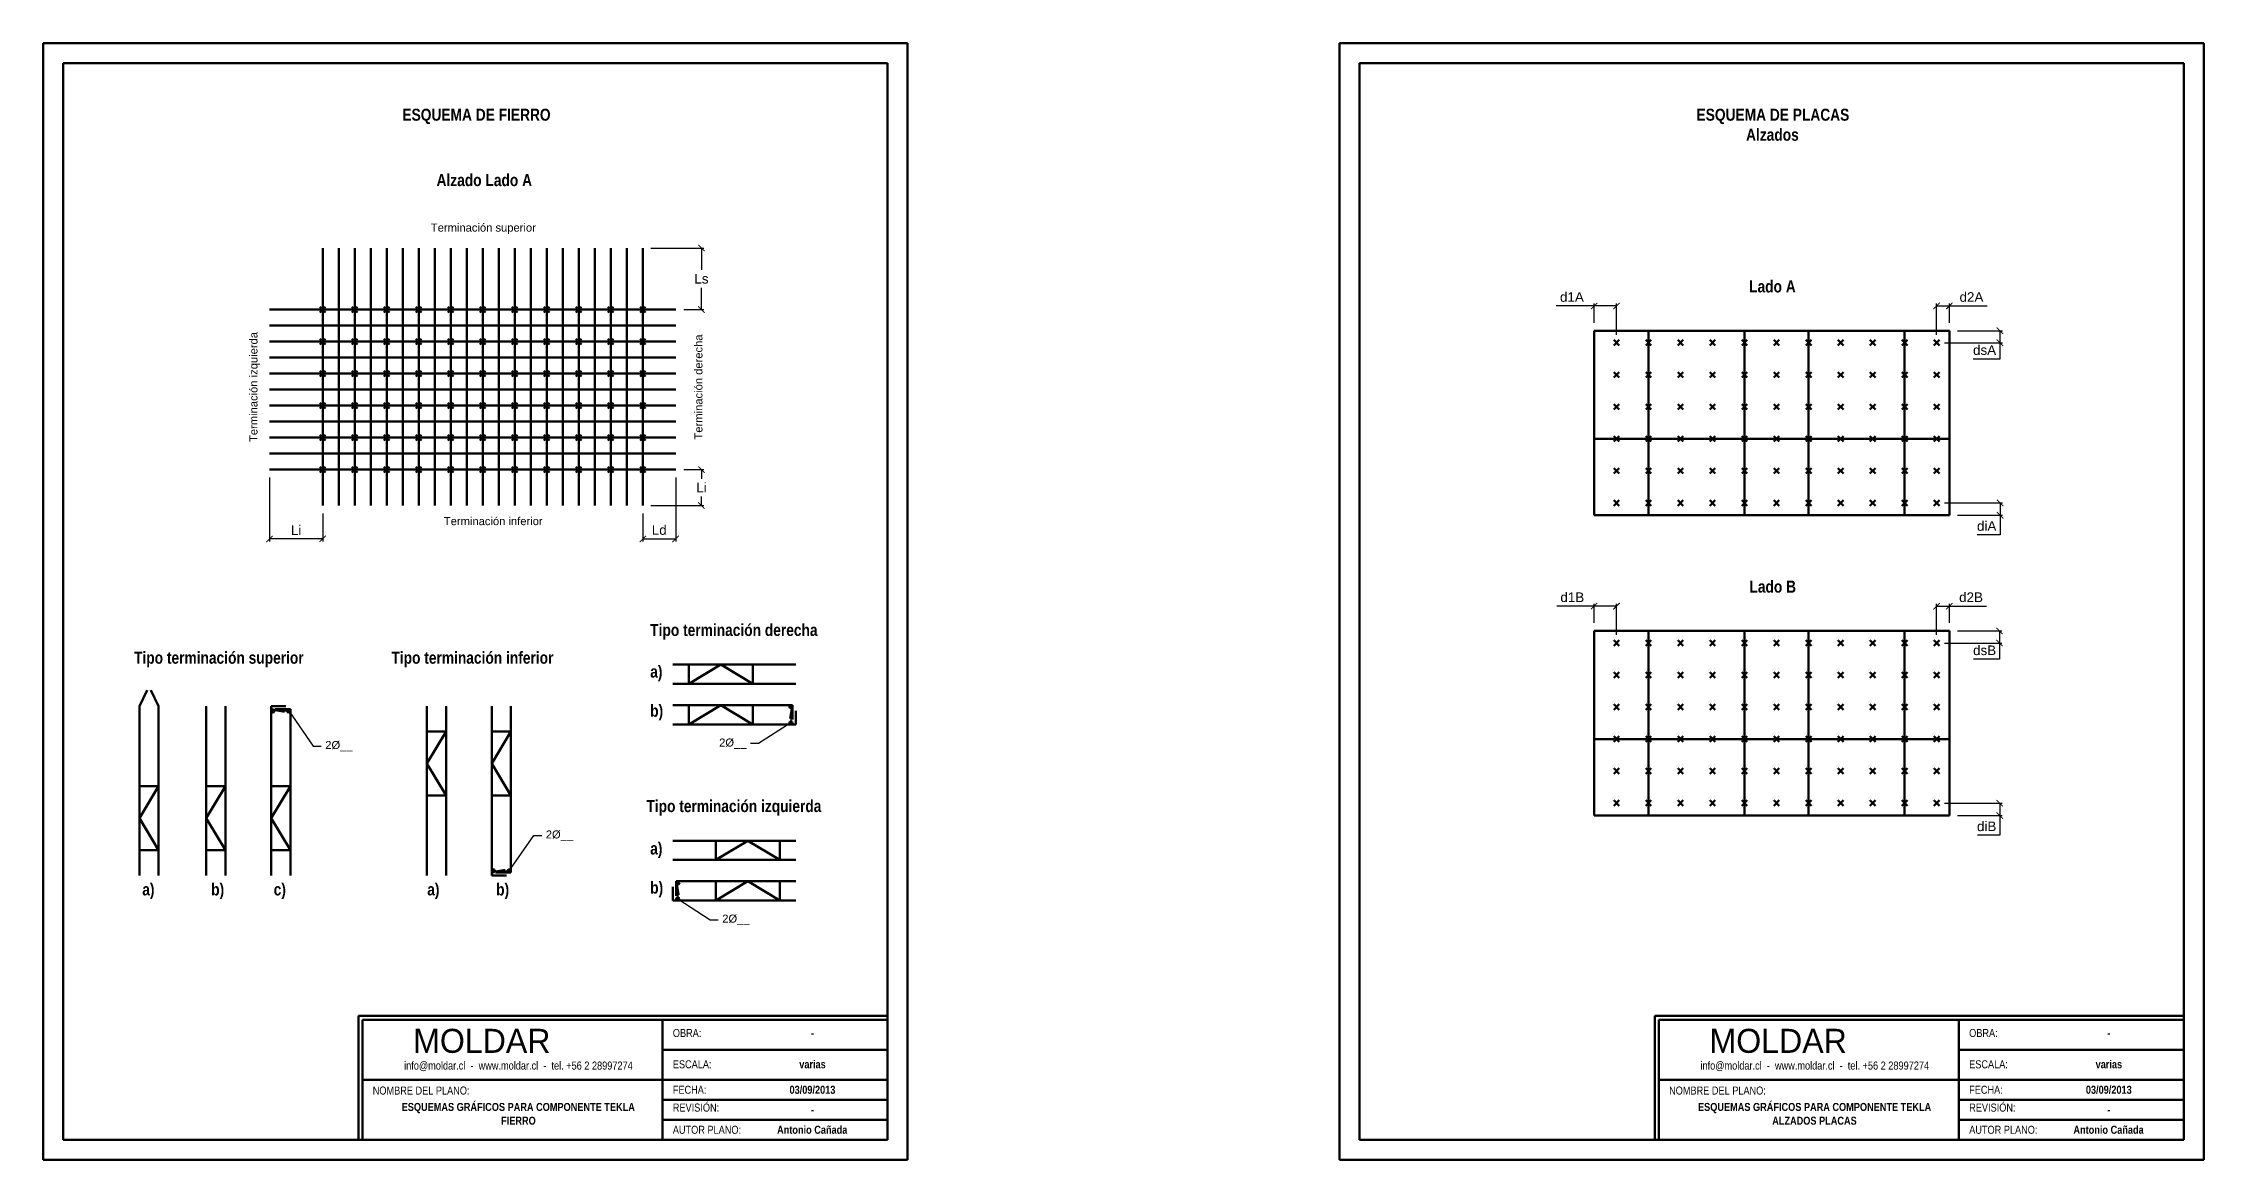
# Model space of a CAD drawing. Header units: millimetres. Extents: x 151209 to 210609, y -6564 to 23880.
# Drawn here: x 151209 to 178209, y 9930 to 23880 of the extents above; entities that cross this region are included whole.
import ezdxf
from ezdxf import colors
from ezdxf.entities.mleader import LeaderData, LeaderLine
from ezdxf.math import Vec2, Vec3

# ---------------------------------------------------------------- set-up
doc = ezdxf.new("R2010")
doc.units = ezdxf.units.MM
doc.header["$MEASUREMENT"] = 0
doc.header["$PDMODE"] = 3
doc.header["$PDSIZE"] = 35
doc.styles.get("Standard").update_dxf_attribs({"font": 'arial.ttf'})
doc.dimstyles.new('Copy of Standard', dxfattribs={"dimtxt": 120, "dimasz": 80, "dimexe": 30, "dimexo": 100, "dimgap": 50, "dimtad": 1, "dimtih": 1, "dimtoh": 1, "dimdec": 0, "dimzin": 0, "dimdsep": 46, "dimtxsty": 'Standard', "dimblk": 'ARCHTICK', "dimcen": 0.09, "dimadec": 0, "dimazin": 0, "dimtfac": 1, "dimtdec": 0, "dimtofl": 0, "dimtmove": 0, "dimatfit": 3, "dimfxl": 1, "dimtolj": 1, "dimtzin": 0, "dimarcsym": 0})

# ---------------------------------------------------------------- blocks, each defined once
blk = doc.blocks.new('Cajetín')
at = {"lineweight": 100}
for p, q in [((-6612, 1550), (-6612, 0)), ((-6612, 1550), (0, 1550)), ((-6562, 1500), (-6562, 0)), ((-6562, 1500), (0, 1500)), ((-2812, 1500), (-2812, 0)), ((-2812, 1125), (0, 1125)), ((-6562, 750), (0, 750)), ((-2812, 500), (0, 500)), ((-2812, 250), (0, 250))]:
    blk.add_line(p, q, dxfattribs=at)
at = {"lineweight": 100, "attachment_point": 1}
for s, width, insert, char_height in [('\\pi634.81;{\\fBlairMdITC TT|b0|i0|c0|p2;MOLDAR}', 3750, (-6562, 1386), 300), ('{\\fArial Narrow|b0|i0|c0|p34;OBRA:}', 686.38, (-2682, 1384), 100), ('\\pi926.62;{\\fArial Narrow|b1|i0|c0|p34;-}', 1884.14, (-1884, 1384), 100), ('\\pi392.05;{\\fArial Narrow|b0|i0|c0|p34;info@moldar.cl  -  www.moldar.cl  -  tel. +56 2 28997274}', 3628.57, (-6432, 977), 100), ('{\\fArial Narrow|b0|i0|c0|p34;ESCALA:}', 686.38, (-2682, 993), 100), ('\\pi392.28;{\\fArial Narrow|b1|i0|c0|p34;varias}', 1109.73, (-1494, 993), 100), ('{\\fArial Narrow|b0|i0|c0|p34;NOMBRE DEL PLANO:}', 3628.57, (-6432, 665), 100), ('{\\fArial Narrow|b0|i0|c0|p34;FECHA:}', 907.81, (-2682, 675), 100), ('\\pi660.21;{\\fArial Narrow|b1|i0|c0|p34;03/09/2013}', 1884.14, (-1884, 675), 100), ('\\pi361.35;{\\fArial Narrow|b1|i0|c0|p34;ESQUEMAS GRÁFICOS PARA COMPONENTE TEKLA}', 3628.57, (-6432, 460), 100), ('{\\fArial Narrow|b0|i0|c0|p34;REVISIÓN:}', 907.81, (-2682, 452), 100), ('\\pi926.62;{\\fArial Narrow|b1|i0|c0|p34;-}', 1884.14, (-1884, 425), 100), ('{\\fArial Narrow|b0|i0|c0|p34;AUTOR PLANO:}', 907.81, (-2682, 175), 100), ('\\pi504.89;{\\fArial Narrow|b1|i0|c0|p34;Antonio Cañada}', 1884.14, (-1884, 175), 100)]:
    blk.add_mtext_dynamic_manual_height_columns(s, width=width, gutter_width=1, heights=[0], dxfattribs=dict(at, insert=insert, char_height=char_height))
blk = doc.blocks.new('_ArchTick')
at = {"color": 0, "linetype": 'ByBlock', "lineweight": 100, "const_width": 0.15}
blk.add_lwpolyline([(-0.5, -0.5), (0.5, 0.5)], dxfattribs=at)
blk = doc.blocks.new('*D10')
at = {"color": 0, "lineweight": -2, "transparency": 16777216}
for p, q in [((158802, 21321), (159465, 21321)), ((159435, 21321), (159435, 21048)), ((159435, 20553), (159435, 20826)), ((159213, 20553), (159465, 20553))]:
    blk.add_line(p, q, dxfattribs=at)
at = {"layer": 'Defpoints', "color": 0, "lineweight": 100, "transparency": 16777216}
for p in [(158702, 21321), (159113, 20553), (159435, 20553)]:
    blk.add_point(p, dxfattribs=at)
at = {"color": 0, "lineweight": -2, "transparency": 16777216, "xscale": 80, "yscale": 80, "zscale": 80}
for p, rotation in [((159435, 21321), 90), ((159435, 20553), 270)]:
    blk.add_blockref('_ArchTick', p, dxfattribs=dict(at, rotation=rotation))
at = {"color": 0, "lineweight": 100, "transparency": 16777216, "insert": (159435, 20937), "char_height": 120, "attachment_point": 5}
blk.add_mtext('\\A1;Ls', dxfattribs=at)
blk = doc.blocks.new('*D11')
at = {"color": 0, "lineweight": -2, "transparency": 16777216}
for p, q in [((159213, 18553), (159465, 18553)), ((159435, 18553), (159435, 18439)), ((158802, 18105), (159465, 18105)), ((159435, 18105), (159435, 18219))]:
    blk.add_line(p, q, dxfattribs=at)
at = {"layer": 'Defpoints', "color": 0, "lineweight": 100, "transparency": 16777216}
for p in [(159113, 18553), (158702, 18105), (159435, 18105)]:
    blk.add_point(p, dxfattribs=at)
at = {"color": 0, "lineweight": -2, "transparency": 16777216, "xscale": 80, "yscale": 80, "zscale": 80}
for p, rotation in [((159435, 18553), 90), ((159435, 18105), 270)]:
    blk.add_blockref('_ArchTick', p, dxfattribs=dict(at, rotation=rotation))
at = {"color": 0, "lineweight": 100, "transparency": 16777216, "insert": (159435, 18329), "char_height": 120, "attachment_point": 5}
blk.add_mtext('\\A1;Li', dxfattribs=at)
blk = doc.blocks.new('*D12')
at = {"color": 0, "lineweight": -2, "transparency": 16777216}
for p, q in [((159113, 18453), (159113, 17657)), ((158702, 18005), (158702, 17657)), ((158702, 17687), (159113, 17687))]:
    blk.add_line(p, q, dxfattribs=at)
at = {"layer": 'Defpoints', "color": 0, "lineweight": 100, "transparency": 16777216}
for p in [(159113, 18553), (158702, 18105), (159113, 17687)]:
    blk.add_point(p, dxfattribs=at)
at = {"color": 0, "lineweight": -2, "transparency": 16777216, "xscale": 80, "yscale": 80, "zscale": 80, "rotation": 180}
blk.add_blockref('_ArchTick', (158702, 17687), dxfattribs=at)
at = {"color": 0, "lineweight": -2, "transparency": 16777216, "xscale": 80, "yscale": 80, "zscale": 80}
blk.add_blockref('_ArchTick', (159113, 17687), dxfattribs=at)
at = {"color": 0, "lineweight": 100, "transparency": 16777216, "insert": (158908, 17798), "char_height": 120, "attachment_point": 5}
blk.add_mtext('\\A1;Ld', dxfattribs=at)
blk = doc.blocks.new('*D13')
at = {"color": 0, "lineweight": -2, "transparency": 16777216}
for p, q in [((154036, 18453), (154036, 17657)), ((154702, 18005), (154702, 17657)), ((154702, 17687), (154036, 17687))]:
    blk.add_line(p, q, dxfattribs=at)
at = {"layer": 'Defpoints', "color": 0, "lineweight": 100, "transparency": 16777216}
for p in [(154036, 18553), (154702, 18105), (154036, 17687)]:
    blk.add_point(p, dxfattribs=at)
at = {"color": 0, "lineweight": -2, "transparency": 16777216, "xscale": 80, "yscale": 80, "zscale": 80, "rotation": 180}
blk.add_blockref('_ArchTick', (154036, 17687), dxfattribs=at)
at = {"color": 0, "lineweight": -2, "transparency": 16777216, "xscale": 80, "yscale": 80, "zscale": 80}
blk.add_blockref('_ArchTick', (154702, 17687), dxfattribs=at)
at = {"color": 0, "lineweight": 100, "transparency": 16777216, "insert": (154369, 17797), "char_height": 120, "attachment_point": 5}
blk.add_mtext('\\A1;Li', dxfattribs=at)
blk = doc.blocks.new('*D16')
at = {"color": 0, "lineweight": -2, "transparency": 16777216}
for p, q in [((175130, 20289), (175692, 20289)), ((175662, 20289), (175662, 20138)), ((174970, 20138), (175692, 20138)), ((175662, 20138), (175662, 19935)), ((175662, 19935), (175328, 19935))]:
    blk.add_line(p, q, dxfattribs=at)
at = {"layer": 'Defpoints', "color": 0, "lineweight": 100, "transparency": 16777216}
for p in [(175030, 20289), (174870, 20138), (175662, 20138)]:
    blk.add_point(p, dxfattribs=at)
at = {"color": 0, "lineweight": -2, "transparency": 16777216, "xscale": 80, "yscale": 80, "zscale": 80}
for p, rotation in [((175662, 20289), 90), ((175662, 20138), 270)]:
    blk.add_blockref('_ArchTick', p, dxfattribs=dict(at, rotation=rotation))
at = {"color": 0, "lineweight": 100, "transparency": 16777216, "insert": (175470, 20046), "char_height": 120, "attachment_point": 5}
blk.add_mtext('\\A1;dsA', dxfattribs=at)
blk = doc.blocks.new('*D17')
at = {"color": 0, "lineweight": -2, "transparency": 16777216}
for p, q in [((174970, 18138), (175694, 18138)), ((175664, 18138), (175664, 17984)), ((175130, 17984), (175694, 17984)), ((175664, 17984), (175664, 17737)), ((175664, 17737), (175377, 17737))]:
    blk.add_line(p, q, dxfattribs=at)
at = {"layer": 'Defpoints', "color": 0, "lineweight": 100, "transparency": 16777216}
for p in [(174870, 18138), (175030, 17984), (175664, 17984)]:
    blk.add_point(p, dxfattribs=at)
at = {"color": 0, "lineweight": -2, "transparency": 16777216, "xscale": 80, "yscale": 80, "zscale": 80}
for p, rotation in [((175664, 18138), 90), ((175664, 17984), 270)]:
    blk.add_blockref('_ArchTick', p, dxfattribs=dict(at, rotation=rotation))
at = {"color": 0, "lineweight": 100, "transparency": 16777216, "insert": (175496, 17848), "char_height": 120, "attachment_point": 5}
blk.add_mtext('\\A1;diA', dxfattribs=at)
blk = doc.blocks.new('*D18')
at = {"color": 0, "lineweight": -2, "transparency": 16777216}
for p, q in [((170590, 20598), (170117, 20598)), ((170590, 20389), (170590, 20628)), ((170870, 20598), (170590, 20598)), ((170870, 20238), (170870, 20628))]:
    blk.add_line(p, q, dxfattribs=at)
at = {"layer": 'Defpoints', "color": 0, "lineweight": 100, "transparency": 16777216}
for p in [(170590, 20598), (170590, 20289), (170870, 20138)]:
    blk.add_point(p, dxfattribs=at)
at = {"color": 0, "lineweight": -2, "transparency": 16777216, "xscale": 80, "yscale": 80, "zscale": 80, "rotation": 180}
blk.add_blockref('_ArchTick', (170590, 20598), dxfattribs=at)
at = {"color": 0, "lineweight": -2, "transparency": 16777216, "xscale": 80, "yscale": 80, "zscale": 80}
blk.add_blockref('_ArchTick', (170870, 20598), dxfattribs=at)
at = {"color": 0, "lineweight": 100, "transparency": 16777216, "insert": (170313, 20709), "char_height": 120, "attachment_point": 5}
blk.add_mtext('\\A1;d1A', dxfattribs=at)
blk = doc.blocks.new('*D19')
at = {"color": 0, "lineweight": -2, "transparency": 16777216}
for p, q in [((174870, 20238), (174870, 20628)), ((174870, 20598), (175030, 20598)), ((175030, 20389), (175030, 20628)), ((175030, 20598), (175502, 20598))]:
    blk.add_line(p, q, dxfattribs=at)
at = {"layer": 'Defpoints', "color": 0, "lineweight": 100, "transparency": 16777216}
for p in [(175030, 20598), (175030, 20289), (174870, 20138)]:
    blk.add_point(p, dxfattribs=at)
at = {"color": 0, "lineweight": -2, "transparency": 16777216, "xscale": 80, "yscale": 80, "zscale": 80, "rotation": 180}
blk.add_blockref('_ArchTick', (174870, 20598), dxfattribs=at)
at = {"color": 0, "lineweight": -2, "transparency": 16777216, "xscale": 80, "yscale": 80, "zscale": 80}
blk.add_blockref('_ArchTick', (175030, 20598), dxfattribs=at)
at = {"color": 0, "lineweight": 100, "transparency": 16777216, "insert": (175306, 20709), "char_height": 120, "attachment_point": 5}
blk.add_mtext('\\A1;d2A', dxfattribs=at)
blk = doc.blocks.new('*D20')
at = {"color": 0, "lineweight": -2, "transparency": 16777216}
for p, q in [((175130, 16538), (175687, 16538)), ((175657, 16538), (175657, 16387)), ((174970, 16387), (175687, 16387)), ((175657, 16387), (175657, 16184)), ((175657, 16184), (175333, 16184))]:
    blk.add_line(p, q, dxfattribs=at)
at = {"layer": 'Defpoints', "color": 0, "lineweight": 100, "transparency": 16777216}
for p in [(175030, 16538), (174870, 16387), (175657, 16387)]:
    blk.add_point(p, dxfattribs=at)
at = {"color": 0, "lineweight": -2, "transparency": 16777216, "xscale": 80, "yscale": 80, "zscale": 80}
for p, rotation in [((175657, 16538), 90), ((175657, 16387), 270)]:
    blk.add_blockref('_ArchTick', p, dxfattribs=dict(at, rotation=rotation))
at = {"color": 0, "lineweight": 100, "transparency": 16777216, "insert": (175470, 16295), "char_height": 120, "attachment_point": 5}
blk.add_mtext('\\A1;dsB', dxfattribs=at)
blk = doc.blocks.new('*D21')
at = {"color": 0, "lineweight": -2, "transparency": 16777216}
for p, q in [((174970, 14387), (175689, 14387)), ((175659, 14387), (175659, 14233)), ((175130, 14233), (175689, 14233)), ((175659, 14233), (175659, 13985)), ((175659, 13985), (175382, 13985))]:
    blk.add_line(p, q, dxfattribs=at)
at = {"layer": 'Defpoints', "color": 0, "lineweight": 100, "transparency": 16777216}
for p in [(174870, 14387), (175030, 14233), (175659, 14233)]:
    blk.add_point(p, dxfattribs=at)
at = {"color": 0, "lineweight": -2, "transparency": 16777216, "xscale": 80, "yscale": 80, "zscale": 80}
for p, rotation in [((175659, 14387), 90), ((175659, 14233), 270)]:
    blk.add_blockref('_ArchTick', p, dxfattribs=dict(at, rotation=rotation))
at = {"color": 0, "lineweight": 100, "transparency": 16777216, "insert": (175496, 14096), "char_height": 120, "attachment_point": 5}
blk.add_mtext('\\A1;diB', dxfattribs=at)
blk = doc.blocks.new('*D22')
at = {"color": 0, "lineweight": -2, "transparency": 16777216}
for p, q in [((170590, 16847), (170126, 16847)), ((170590, 16638), (170590, 16877)), ((170870, 16847), (170590, 16847)), ((170870, 16487), (170870, 16877))]:
    blk.add_line(p, q, dxfattribs=at)
at = {"layer": 'Defpoints', "color": 0, "lineweight": 100, "transparency": 16777216}
for p in [(170590, 16847), (170590, 16538), (170870, 16387)]:
    blk.add_point(p, dxfattribs=at)
at = {"color": 0, "lineweight": -2, "transparency": 16777216, "xscale": 80, "yscale": 80, "zscale": 80, "rotation": 180}
blk.add_blockref('_ArchTick', (170590, 16847), dxfattribs=at)
at = {"color": 0, "lineweight": -2, "transparency": 16777216, "xscale": 80, "yscale": 80, "zscale": 80}
blk.add_blockref('_ArchTick', (170870, 16847), dxfattribs=at)
at = {"color": 0, "lineweight": 100, "transparency": 16777216, "insert": (170318, 16958), "char_height": 120, "attachment_point": 5}
blk.add_mtext('\\A1;d1B', dxfattribs=at)
blk = doc.blocks.new('*D23')
at = {"color": 0, "lineweight": -2, "transparency": 16777216}
for p, q in [((174870, 16487), (174870, 16877)), ((174870, 16847), (175030, 16847)), ((175030, 16638), (175030, 16877)), ((175030, 16847), (175493, 16847))]:
    blk.add_line(p, q, dxfattribs=at)
at = {"layer": 'Defpoints', "color": 0, "lineweight": 100, "transparency": 16777216}
for p in [(175030, 16847), (175030, 16538), (174870, 16387)]:
    blk.add_point(p, dxfattribs=at)
at = {"color": 0, "lineweight": -2, "transparency": 16777216, "xscale": 80, "yscale": 80, "zscale": 80, "rotation": 180}
blk.add_blockref('_ArchTick', (174870, 16847), dxfattribs=at)
at = {"color": 0, "lineweight": -2, "transparency": 16777216, "xscale": 80, "yscale": 80, "zscale": 80}
blk.add_blockref('_ArchTick', (175030, 16847), dxfattribs=at)
at = {"color": 0, "lineweight": 100, "transparency": 16777216, "insert": (175301, 16958), "char_height": 120, "attachment_point": 5}
blk.add_mtext('\\A1;d2B', dxfattribs=at)

msp = doc.modelspace()

# ---------------------------------------------------------------- hatches: boundary and pattern name
at = {"lineweight": 100}
h = msp.add_hatch(color=256, dxfattribs=at)
h.dxf.hatch_style = 1
h.paths.add_polyline_path([(154057.9, 15538.9, 1), (154097.9, 15538.9, 1)])
h.paths.add_polyline_path([(154297.9, 15538.9, 1), (154257.9, 15538.9, 1)])
h = msp.add_hatch(color=256, dxfattribs=at)
h.dxf.hatch_style = 1
h.paths.add_polyline_path([(160534, 15589.9, 1), (160574, 15589.9, 1)])
h.paths.add_polyline_path([(160574, 15389.9, 1), (160534, 15389.9, 1)])
h = msp.add_hatch(color=256, dxfattribs=at)
h.dxf.hatch_style = 1
h.paths.add_polyline_path([(156813.7, 13540.8, -1), (156853.7, 13540.8, -1)])
h.paths.add_polyline_path([(157053.7, 13540.8, -1), (157013.7, 13540.8, -1)])
h = msp.add_hatch(color=256, dxfattribs=at)
h.dxf.hatch_style = 1
h.paths.add_polyline_path([(159159.4, 13390.1, -1), (159119.4, 13390.1, -1)])
h.paths.add_polyline_path([(159119.4, 13190.1, -1), (159159.4, 13190.1, -1)])

# ---------------------------------------------------------------- linework, layer by layer
for p, q in [((151209.4, 9930.5), (151209.4, 23880.5)), ((151209.4, 23880.5), (162009.4, 23880.5)), ((162009.4, 23880.5), (162009.4, 9930.5)), ((167409.4, 9930.5), (167409.4, 23880.5)), ((167409.4, 23880.5), (178209.4, 23880.5)), ((178209.4, 23880.5), (178209.4, 9930.5)), ((151459.4, 10180.5), (151459.4, 23630.5)), ((151459.4, 23630.5), (161759.4, 23630.5)), ((161759.4, 23630.5), (161759.4, 10180.5)), ((167659.4, 10180.5), (167659.4, 23630.5)), ((167659.4, 23630.5), (177959.4, 23630.5)), ((177959.4, 23630.5), (177959.4, 10180.5)), ((159077.6, 16116.5), (160615.9, 16116.5)), ((159277.6, 15876.5), (159677.6, 16116.5)), ((159277.6, 15876.5), (159277.6, 16116.5)), ((159677.6, 16116.5), (160077.6, 15876.5)), ((160077.6, 15876.5), (160077.6, 16116.5)), ((152411.5, 15597.7), (152509.5, 15797.7)), ((152651.5, 15597.7), (152553.5, 15797.7)), ((159077.6, 15876.5), (160615.9, 15876.5)), ((152411.5, 13481.9), (152411.5, 15597.7)), ((152651.5, 13481.9), (152651.5, 15597.7)), ((153247.7, 13481.9), (153247.7, 15597.7)), ((153487.7, 13481.9), (153487.7, 15597.7)), ((154057.9, 13481.9), (154057.9, 15597.7)), ((154057.9, 15597.7), (154242.8, 15597.7)), ((154297.9, 15558.9), (154105, 15558.9)), ((154297.9, 13481.9), (154297.9, 15558.9)), ((156003.4, 15597.7), (156003.4, 13481.9)), ((156243.4, 15597.7), (156243.4, 13481.9)), ((156813.7, 15597.7), (156813.7, 13481.9)), ((157053.7, 15597.7), (157053.7, 13520.8)), ((159077.6, 15609.9), (160574, 15609.9)), ((159277.6, 15369.9), (159677.6, 15609.9)), ((159277.6, 15369.9), (159277.6, 15609.9)), ((159677.6, 15609.9), (160077.6, 15369.9)), ((160077.6, 15369.9), (160077.6, 15609.9)), ((160574, 15609.9), (160574, 15429.8)), ((160615.9, 15369.9), (160615.9, 15538.7)), ((156003.4, 15281.9), (156243.4, 15281.9)), ((156243.4, 15281.9), (156003.4, 14881.9)), ((156813.7, 15281.9), (157053.7, 15281.9)), ((157053.7, 15281.9), (156813.7, 14881.9)), ((159077.6, 15369.9), (160615.9, 15369.9)), ((156003.4, 14881.9), (156243.4, 14481.9)), ((156813.7, 14881.9), (157053.7, 14481.9)), ((152411.5, 14597.7), (152651.5, 14597.7)), ((152411.5, 14197.7), (152651.5, 14597.7)), ((153247.7, 14597.7), (153487.7, 14597.7)), ((153247.7, 14197.7), (153487.7, 14597.7)), ((154057.9, 14597.7), (154297.9, 14597.7)), ((154057.9, 14197.7), (154297.9, 14597.7)), ((156003.4, 14481.9), (156243.4, 14481.9)), ((156813.7, 14481.9), (157053.7, 14481.9)), ((152651.5, 13797.7), (152411.5, 14197.7)), ((153487.7, 13797.7), (153247.7, 14197.7)), ((154297.9, 13797.7), (154057.9, 14197.7)), ((152411.5, 13797.7), (152651.5, 13797.7)), ((153247.7, 13797.7), (153487.7, 13797.7)), ((154057.9, 13797.7), (154297.9, 13797.7)), ((160615.9, 13916.7), (159077.6, 13916.7)), ((160015.9, 13916.7), (159615.9, 13676.7)), ((159615.9, 13676.7), (159615.9, 13916.7)), ((160415.9, 13676.7), (160015.9, 13916.7)), ((160415.9, 13676.7), (160415.9, 13916.7)), ((157053.7, 13520.8), (156860.7, 13520.8)), ((160615.9, 13676.7), (159077.6, 13676.7)), ((156813.7, 13481.9), (156998.6, 13481.9)), ((159077.6, 13170.1), (159077.6, 13338.9)), ((160615.9, 13410.1), (159119.4, 13410.1)), ((159119.4, 13410.1), (159119.4, 13230)), ((160015.9, 13410.1), (159615.9, 13170.1)), ((159615.9, 13170.1), (159615.9, 13410.1)), ((160415.9, 13170.1), (160015.9, 13410.1)), ((160415.9, 13170.1), (160415.9, 13410.1)), ((160615.9, 13170.1), (159077.6, 13170.1)), ((161759.4, 10180.5), (151459.4, 10180.5)), ((177959.4, 10180.5), (167659.4, 10180.5)), ((162009.4, 9930.5), (151209.4, 9930.5)), ((178209.4, 9930.5), (167409.4, 9930.5))]:
    msp.add_line(p, q, dxfattribs=at)
at = {"color": 1, "lineweight": 100}
for p, q in [((154702.3, 18104.5), (154702.3, 21321.2)), ((155102.3, 18104.5), (155102.3, 21321.2)), ((155502.3, 18104.5), (155502.3, 21321.2)), ((155902.3, 18104.5), (155902.3, 21321.2)), ((156302.3, 18104.5), (156302.3, 21321.2)), ((156702.3, 18104.5), (156702.3, 21321.2)), ((157102.3, 18104.5), (157102.3, 21321.2)), ((157502.3, 18104.5), (157502.3, 21321.2)), ((157902.3, 18104.5), (157902.3, 21321.2)), ((158302.3, 18104.5), (158302.3, 21321.2)), ((158702.3, 18104.5), (158702.3, 21321.2)), ((154036.2, 20552.7), (159113, 20552.7)), ((154036.2, 18552.7), (159113, 18552.7))]:
    msp.add_line(p, q, dxfattribs=at)
at = {"color": 4, "lineweight": 100}
for p, q in [((154902.3, 18104.5), (154902.3, 21321.2)), ((155302.3, 18104.5), (155302.3, 21321.2)), ((155702.3, 18104.5), (155702.3, 21321.2)), ((156102.3, 18104.5), (156102.3, 21321.2)), ((156502.3, 18104.5), (156502.3, 21321.2)), ((156902.3, 18104.5), (156902.3, 21321.2)), ((157302.3, 18104.5), (157302.3, 21321.2)), ((157702.3, 18104.5), (157702.3, 21321.2)), ((158102.3, 18104.5), (158102.3, 21321.2)), ((158502.3, 18104.5), (158502.3, 21321.2)), ((154036.2, 20352.7), (159113, 20352.7)), ((154036.2, 20152.7), (159113, 20152.7)), ((154036.2, 19952.7), (159113, 19952.7)), ((154036.2, 19752.7), (159113, 19752.7)), ((154036.2, 19552.7), (159113, 19552.7)), ((154036.2, 19352.7), (159113, 19352.7)), ((154036.2, 19152.7), (159113, 19152.7)), ((154036.2, 18952.7), (159113, 18952.7)), ((154036.2, 18752.7), (159113, 18752.7))]:
    msp.add_line(p, q, dxfattribs=at)
at = {"color": 2, "lineweight": 100}
for p, q in [((170589.5, 20289.2), (170589.5, 17984.1)), ((170589.5, 20289.2), (175029.6, 20289.2)), ((171270.1, 20289.2), (171270.1, 17984.1)), ((172470.1, 20289.2), (172470.1, 17984.1)), ((173270.1, 20289.2), (173270.1, 17984.1)), ((174470.1, 20289.2), (174470.1, 17984.1)), ((175029.6, 17984.1), (175029.6, 20289.2)), ((170589.5, 18937.7), (175029.6, 18937.7)), ((170589.5, 17984.1), (175029.6, 17984.1)), ((170589.5, 16538.1), (170589.5, 14232.9)), ((170589.5, 16538.1), (175029.6, 16538.1)), ((171270.1, 16538.1), (171270.1, 14232.9)), ((172470.1, 16538.1), (172470.1, 14232.9)), ((173270.1, 16538.1), (173270.1, 14232.9)), ((174470.1, 16538.1), (174470.1, 14232.9)), ((175029.6, 14232.9), (175029.6, 16538.1)), ((170589.5, 15186.6), (175029.6, 15186.6)), ((170589.5, 14232.9), (175029.6, 14232.9))]:
    msp.add_line(p, q, dxfattribs=at)
at = {"lineweight": 100}
for centre in [(154077.9, 15538.9), (154277.9, 15538.9), (160554, 15589.9), (160554, 15389.9), (156833.7, 13540.8), (157033.7, 13540.8), (159139.4, 13390.1), (159139.4, 13190.1)]:
    msp.add_circle(centre, 20, dxfattribs=at)
for p in [(154702.3, 20552.7), (155102.3, 20552.7), (155502.3, 20552.7), (155902.3, 20552.7), (156302.3, 20552.7), (156702.3, 20552.7), (157102.3, 20552.7), (157502.3, 20552.7), (157902.3, 20552.7), (158302.3, 20552.7), (158702.3, 20552.7), (154702.3, 20152.7), (155102.3, 20152.7), (155502.3, 20152.7), (155902.3, 20152.7), (156302.3, 20152.7), (156702.3, 20152.7), (157102.3, 20152.7), (157502.3, 20152.7), (157902.3, 20152.7), (158302.3, 20152.7), (158702.3, 20152.7), (170870.1, 20137.7), (171270.1, 20137.7), (171670.1, 20137.7), (172070.1, 20137.7), (172470.1, 20137.7), (172870.1, 20137.7), (173270.1, 20137.7), (173670.1, 20137.7), (174070.1, 20137.7), (174470.1, 20137.7), (174870.1, 20137.7), (154702.3, 19752.7), (155102.3, 19752.7), (155502.3, 19752.7), (155902.3, 19752.7), (156302.3, 19752.7), (156702.3, 19752.7), (157102.3, 19752.7), (157502.3, 19752.7), (157902.3, 19752.7), (158302.3, 19752.7), (158702.3, 19752.7), (170870.1, 19737.7), (171270.1, 19737.7), (171670.1, 19737.7), (172070.1, 19737.7), (172470.1, 19737.7), (172870.1, 19737.7), (173270.1, 19737.7), (173670.1, 19737.7), (174070.1, 19737.7), (174470.1, 19737.7), (174870.1, 19737.7), (154702.3, 19352.7), (155102.3, 19352.7), (155502.3, 19352.7), (155902.3, 19352.7), (156302.3, 19352.7), (156702.3, 19352.7), (157102.3, 19352.7), (157502.3, 19352.7), (157902.3, 19352.7), (158302.3, 19352.7), (158702.3, 19352.7), (170870.1, 19337.7), (171270.1, 19337.7), (171670.1, 19337.7), (172070.1, 19337.7), (172470.1, 19337.7), (172870.1, 19337.7), (173270.1, 19337.7), (173670.1, 19337.7), (174070.1, 19337.7), (174470.1, 19337.7), (174870.1, 19337.7), (154702.3, 18952.7), (155102.3, 18952.7), (155502.3, 18952.7), (155902.3, 18952.7), (156302.3, 18952.7), (156702.3, 18952.7), (157102.3, 18952.7), (157502.3, 18952.7), (157902.3, 18952.7), (158302.3, 18952.7), (158702.3, 18952.7), (170870.1, 18937.7), (171270.1, 18937.7), (171670.1, 18937.7), (172070.1, 18937.7), (172470.1, 18937.7), (172870.1, 18937.7), (173270.1, 18937.7), (173670.1, 18937.7), (174070.1, 18937.7), (174470.1, 18937.7), (174870.1, 18937.7), (154702.3, 18552.7), (155102.3, 18552.7), (155502.3, 18552.7), (155902.3, 18552.7), (156302.3, 18552.7), (156702.3, 18552.7), (157102.3, 18552.7), (157502.3, 18552.7), (157902.3, 18552.7), (158302.3, 18552.7), (158702.3, 18552.7), (170870.1, 18537.7), (171270.1, 18537.7), (171670.1, 18537.7), (172070.1, 18537.7), (172470.1, 18537.7), (172870.1, 18537.7), (173270.1, 18537.7), (173670.1, 18537.7), (174070.1, 18537.7), (174470.1, 18537.7), (174870.1, 18537.7), (170870.1, 18137.7), (171270.1, 18137.7), (171670.1, 18137.7), (172070.1, 18137.7), (172470.1, 18137.7), (172870.1, 18137.7), (173270.1, 18137.7), (173670.1, 18137.7), (174070.1, 18137.7), (174470.1, 18137.7), (174870.1, 18137.7), (170870.1, 16386.6), (171270.1, 16386.6), (171670.1, 16386.6), (172070.1, 16386.6), (172470.1, 16386.6), (172870.1, 16386.6), (173270.1, 16386.6), (173670.1, 16386.6), (174070.1, 16386.6), (174470.1, 16386.6), (174870.1, 16386.6), (170870.1, 15986.6), (171270.1, 15986.6), (171670.1, 15986.6), (172070.1, 15986.6), (172470.1, 15986.6), (172870.1, 15986.6), (173270.1, 15986.6), (173670.1, 15986.6), (174070.1, 15986.6), (174470.1, 15986.6), (174870.1, 15986.6), (170870.1, 15586.6), (171270.1, 15586.6), (171670.1, 15586.6), (172070.1, 15586.6), (172470.1, 15586.6), (172870.1, 15586.6), (173270.1, 15586.6), (173670.1, 15586.6), (174070.1, 15586.6), (174470.1, 15586.6), (174870.1, 15586.6), (170870.1, 15186.6), (171270.1, 15186.6), (171670.1, 15186.6), (172070.1, 15186.6), (172470.1, 15186.6), (172870.1, 15186.6), (173270.1, 15186.6), (173670.1, 15186.6), (174070.1, 15186.6), (174470.1, 15186.6), (174870.1, 15186.6), (170870.1, 14786.6), (171270.1, 14786.6), (171670.1, 14786.6), (172070.1, 14786.6), (172470.1, 14786.6), (172870.1, 14786.6), (173270.1, 14786.6), (173670.1, 14786.6), (174070.1, 14786.6), (174470.1, 14786.6), (174870.1, 14786.6), (170870.1, 14386.6), (171270.1, 14386.6), (171670.1, 14386.6), (172070.1, 14386.6), (172470.1, 14386.6), (172870.1, 14386.6), (173270.1, 14386.6), (173670.1, 14386.6), (174070.1, 14386.6), (174470.1, 14386.6), (174870.1, 14386.6)]:
    msp.add_point(p, dxfattribs=at)

# ---------------------------------------------------------------- block references
for p in [(161759.4, 10180.5), (177959.4, 10180.5)]:
    msp.add_blockref('Cajetín', p, dxfattribs=at)

# ---------------------------------------------------------------- texts
for s, width, insert, char_height, attachment_point in [('\\pi784.77;{\\fArial Narrow|b1|i0|c0|p34;ESQUEMA DE FIERRO}', 3401.98, (154913.5, 23062.5), 150, 1), ('\\pi756.94;{\\fArial Narrow|b1|i0|c0|p34;ESQUEMA DE PLACAS\\P\\pi1375.7;Alzados}', 3401.98, (171113.5, 23062.5), 150, 1), ('\\pi1104.6;{\\fArial Narrow|b1|i0|c0|p34;Alzado Lado A}', 3401.98, (155020.2, 22245.4), 150, 1), ('\\pi325.14,t1225.1;Terminación superior', 1961.062, (155728.6, 21496.9), 100, 7), ('\\pi1416.7;{\\fArial Narrow|b1|i0|c0|p34;Lado A}', 3401.98, (171111, 20917.1), 150, 1), ('\\pi363.99,t1264;Terminación inferior', 1961.062, (155852.3, 17858.2), 100, 7), ('\\pi1420.7;{\\fArial Narrow|b1|i0|c0|p34;Lado B}', 3401.98, (171111, 17166), 150, 1), ('\\pi660.1;{\\fArial Narrow|b1|i0|c0|p34;Tipo terminación derecha}', 3401.98, (158135.2, 16624.5), 150, 1), ('\\pi641.83;{\\fArial Narrow|b1|i0|c0|p34;Tipo terminación superior}', 3401.98, (151702.7, 16278.2), 150, 1), ('\\pi689.62;{\\fArial Narrow|b1|i0|c0|p34;Tipo terminación inferior}', 3401.98, (154871.4, 16278.2), 150, 1), ('{\\fArial Narrow|b1|i0|c0|p34;a)}', 285.488, (158794.5, 16104.8), 150, 1), ('{\\fArial Narrow|b1|i0|c0|p34;b)}', 285.488, (158794.5, 15615.7), 150, 1), ('\\pi612.42;{\\fArial Narrow|b1|i0|c0|p34;Tipo terminación izquierda}', 3401.98, (158135.2, 14424.8), 150, 1), ('{\\fArial Narrow|b1|i0|c0|p34;a)}', 285.488, (158794.5, 13895.2), 150, 1), ('{\\fArial Narrow|b1|i0|c0|p34;a)}', 285.488, (152447.4, 13383.4), 150, 1), ('{\\fArial Narrow|b1|i0|c0|p34;b)}', 285.488, (153308.7, 13383.4), 150, 1), ('{\\fArial Narrow|b1|i0|c0|p34;c)}', 285.488, (154089.9, 13383.4), 150, 1), ('{\\fArial Narrow|b1|i0|c0|p34;a)}', 285.488, (156008.3, 13383.4), 150, 1), ('{\\fArial Narrow|b1|i0|c0|p34;b)}', 285.488, (156869.7, 13383.4), 150, 1), ('{\\fArial Narrow|b1|i0|c0|p34;b)}', 285.488, (158794.5, 13406.2), 150, 1), ('\\pi1604.5;{\\fArial Narrow|b1|i0|c0|p34;FIERRO}', 3628.574, (155327.2, 10468.6), 100, 1), ('\\pi1289;{\\fArial Narrow|b1|i0|c0|p34;ALZADOS PLACAS}', 3628.574, (171527.2, 10468.6), 100, 1)]:
    msp.add_mtext_dynamic_manual_height_columns(s, width=width, gutter_width=1, heights=[0], dxfattribs=dict(at, insert=insert, char_height=char_height, attachment_point=attachment_point))
at = {"lineweight": 100, "char_height": 100, "attachment_point": 7, "rotation": 90}
for s, insert in [('\\pi297.96,t1198;Terminación izquierda', (153917.4, 18600.5)), ('\\pi329,t1229;Terminación derecha', (159449, 18600.5))]:
    msp.add_mtext_dynamic_manual_height_columns(s, width=1961.062, gutter_width=1, heights=[0], dxfattribs=dict(at, insert=insert))

# ---------------------------------------------------------------- dimensions: what is measured, and where the dimension line sits
at = {"lineweight": 100}
for base, p1, p2, text, picture, middle in [((159435.5, 20552.7), (158702.3, 21321.2), (159113, 20552.7), 'Ls', '*D10', (159435.5, 20937)), ((159435.5, 18104.5), (159113, 18552.7), (158702.3, 18104.5), 'Li', '*D11', (159435.5, 18328.6))]:
    dim = msp.add_linear_dim(base=base, p1=p1, p2=p2, angle=90, text=text, dimstyle='Copy of Standard', dxfattribs=at)
    dim.commit()
    dim.dimension.update_dxf_attribs({"geometry": picture, "text_midpoint": middle})
for base, p1, p2, text, picture, middle in [((170589.5, 20598.1), (170870.1, 20137.7), (170589.5, 20289.2), 'd1A', '*D18', (170313.1, 20709.3)), ((175029.6, 20598.1), (174870.1, 20137.7), (175029.6, 20289.2), 'd2A', '*D19', (175306, 20709.3)), ((154036.2, 17687.3), (154702.3, 18104.5), (154036.2, 18552.7), 'Li', '*D13', (154369.3, 17797.3)), ((159113, 17687.3), (158702.3, 18104.5), (159113, 18552.7), 'Ld', '*D12', (158907.7, 17798.2)), ((170589.5, 16846.9), (170870.1, 16386.6), (170589.5, 16538.1), 'd1B', '*D22', (170317.7, 16958.1)), ((175029.6, 16846.9), (174870.1, 16386.6), (175029.6, 16538.1), 'd2B', '*D23', (175301.4, 16958.1))]:
    dim = msp.add_linear_dim(base=base, p1=p1, p2=p2, text=text, dimstyle='Copy of Standard', dxfattribs=at)
    dim.commit()
    dim.dimension.update_dxf_attribs({"geometry": picture, "text_midpoint": middle})
for base, p1, p2, text, picture, middle in [((175661.5, 20137.7), (175029.6, 20289.2), (174870.1, 20137.7), 'dsA', '*D16', (175469.8, 19934.8)), ((175664, 17984.1), (174870.1, 18137.7), (175029.6, 17984.1), 'diA', '*D17', (175495.6, 17736.6)), ((175656.9, 16386.6), (175029.6, 16538.1), (174870.1, 16386.6), 'dsB', '*D20', (175469.8, 16183.7)), ((175659.4, 14232.9), (174870.1, 14386.6), (175029.6, 14232.9), 'diB', '*D21', (175495.6, 13985.4))]:
    dim = msp.add_linear_dim(base=base, p1=p1, p2=p2, angle=90, text=text, dimstyle='Copy of Standard', dxfattribs=at)
    dim.commit()
    dim.dimension.update_dxf_attribs({"geometry": picture, "text_midpoint": middle, "dimtype": 160})

# ---------------------------------------------------------------- leaders
at = {"color": 4, "lineweight": 100}
ml = msp.add_multileader_mtext('Standard', dxfattribs=at)
ml.set_content('2%%C__', color=4)
ml.set_leader_properties()
ml.build(insert=Vec2(0, 0))
ml.multileader.update_dxf_attribs({"dogleg_length": 100, "arrow_head_size": 150})
ctx = ml.context
ctx.base_point, ctx.char_height, ctx.arrow_head_size, ctx.landing_gap_size, ctx.plane_origin = Vec3(154684.1, 15098.5), 100, 150, 50, Vec3(154077.9, 15538.9)
notes = []
notes.append((ctx, [(0, (1, 1, 0), (154584.1, 15098.5), (1, 0), 100, [(1, [(154077.9, 15538.9), (154277.9, 15538.9)], 0, [])])]))
ctx.mtext.insert, ctx.mtext.flow_direction = Vec3(154734.1, 15162.4), 5
at = {"lineweight": 100}
ml = msp.add_multileader_mtext('Standard', dxfattribs=at)
ml.set_content('2%%C__', color=256)
ml.set_leader_properties()
ml.build(insert=Vec2(0, 0))
ml.multileader.update_dxf_attribs({"dogleg_length": 100, "arrow_head_size": 150})
ctx = ml.context
ctx.base_point, ctx.char_height, ctx.arrow_head_size, ctx.landing_gap_size, ctx.plane_origin = Vec3(159609.2, 15129.5), 100, 150, 50, Vec3(160354, 15389.9)
ctx.text_align_type = 2
notes.append((ctx, [(1, (1, 1, 0), (160148.4, 15129.5), (-1, 0), 100, [(1, [(160554, 15589.9), (160554, 15389.9)], 0, [])])]))
ctx.mtext.insert, ctx.mtext.alignment, ctx.mtext.flow_direction = Vec3(159998.4, 15193.4), 3, 5
at = {"color": 4, "lineweight": 100}
ml = msp.add_multileader_mtext('Standard', dxfattribs=at)
ml.set_content('2%%C__', color=4)
ml.set_leader_properties()
ml.build(insert=Vec2(0, 0))
ml.multileader.update_dxf_attribs({"dogleg_length": 100, "arrow_head_size": 150})
ctx = ml.context
ctx.base_point, ctx.char_height, ctx.arrow_head_size, ctx.landing_gap_size, ctx.plane_origin = Vec3(157439.8, 13981.2), 100, 150, 50, Vec3(156833.7, 13540.8)
notes.append((ctx, [(0, (1, 1, 0), (157339.8, 13981.2), (1, 0), 100, [(1, [(156833.7, 13540.8), (157033.7, 13540.8)], 0, [])])]))
ctx.mtext.insert, ctx.mtext.flow_direction = Vec3(157489.8, 14045.1), 5
at = {"lineweight": 100}
ml = msp.add_multileader_mtext('Standard', dxfattribs=at)
ml.set_content('2%%C__', color=256)
ml.set_leader_properties()
ml.build(insert=Vec2(0, 0))
ml.multileader.update_dxf_attribs({"dogleg_length": 100, "arrow_head_size": 150})
ctx = ml.context
ctx.base_point, ctx.char_height, ctx.arrow_head_size, ctx.landing_gap_size, ctx.plane_origin = Vec3(159645.1, 12929.7), 100, 150, 50, Vec3(159339.4, 13190.1)
notes.append((ctx, [(1, (1, 1, 0), (159545.1, 12929.7), (1, 0), 100, [(1, [(159139.4, 13390.1), (159139.4, 13190.1)], 0, [])])]))
ctx.mtext.insert, ctx.mtext.flow_direction = Vec3(159695.1, 12993.6), 5
for ctx, leaders in notes:
    for number, flags, end, landing, length, lines in leaders:
        leader = LeaderData()
        leader.index, (leader.has_last_leader_line, leader.has_dogleg_vector, leader.attachment_direction) = number, flags
        leader.last_leader_point, leader.dogleg_vector, leader.dogleg_length = Vec3(end), Vec3(landing), length
        for number, points, colour, breaks in lines:
            line = LeaderLine()
            line.index, line.vertices, line.color, line.breaks = number, Vec3.list(points), colors.encode_raw_color(colour), breaks
            leader.lines.append(line)
        ctx.leaders.append(leader)

doc.saveas('drawing.dxf')
